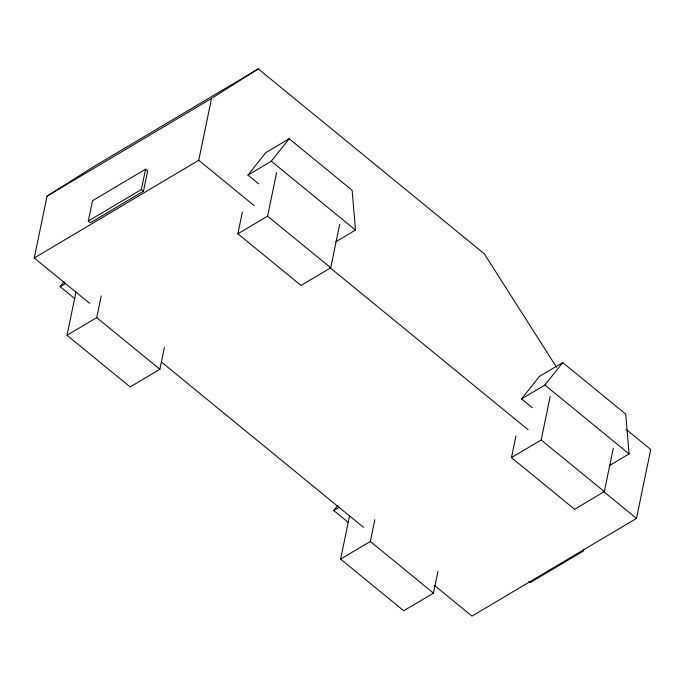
<?xml version="1.0" encoding="UTF-8"?>
<svg xmlns="http://www.w3.org/2000/svg" width="685" height="685" viewBox="0 0 685 685"><rect width="100%" height="100%" fill="white"/><g stroke="black" fill="none" stroke-linecap="round" stroke-linejoin="round"><path stroke-width="1.03" d="M89.692 303.344L34.25 257.988L47.059 196.141L93.759 166.592L258.254 68.885L484.346 253.861L556.537 367.237M88.305 221.032L92.509 200.714L145.571 169.195L147.677 170.916L143.465 191.235L90.403 222.753L88.305 221.032L141.358 189.514L145.571 169.195M164.366 347.552L159.862 369.292L130.15 386.939L67.019 335.29L76.018 291.819M67.019 335.29L96.731 317.634L101.226 295.903M34.25 257.988L198.736 160.281L211.545 98.426L258.254 68.885M339.717 224.32L330.718 267.792L301.006 285.448L237.866 233.791L242.37 212.059M237.866 233.791L267.578 216.143L276.586 172.671M437.955 571.384L433.451 593.116L403.739 610.772L340.608 559.114L349.607 515.642M340.608 559.114L370.32 541.467L374.815 519.727M613.306 448.153L604.307 491.624L574.595 509.28L511.455 457.623L515.959 435.891M511.455 457.623L541.167 439.976L550.175 396.504M583.731 549.053L583.312 551.082L530.25 582.601L528.846 581.454M434.752 585.649L471.991 616.115L636.476 518.408L650.75 449.488L626.03 429.264M74.982 298.814L60.126 286.664L64.09 281.663M258.69 183.854L247.961 175.077L265.806 152.609L289.156 138.747L352.124 190.267L355.489 230.083L335.736 241.814M247.961 175.077L271.303 161.215L289.156 138.747M348.571 522.646L333.715 510.488L337.679 505.496M532.279 407.686L521.55 398.91L539.395 376.442L562.745 362.579L625.713 414.091L629.078 453.915L609.325 465.646M521.55 398.91L544.892 385.038L562.745 362.579M47.059 196.141L211.545 98.426M60.126 286.664L65.512 283.462M333.715 510.488L339.101 507.294M271.303 161.215L355.489 230.083M544.892 385.038L629.078 453.915M267.578 216.143L330.718 267.792M541.167 439.976L604.307 491.624M198.736 160.281L254.178 205.637M329.476 267.244L528.075 429.718M603.382 491.325L636.476 518.408M141.358 189.514L143.465 191.235M161.686 362.245L363.589 527.433M96.731 317.634L159.862 369.292M370.32 541.467L433.451 593.116"/></g></svg>
